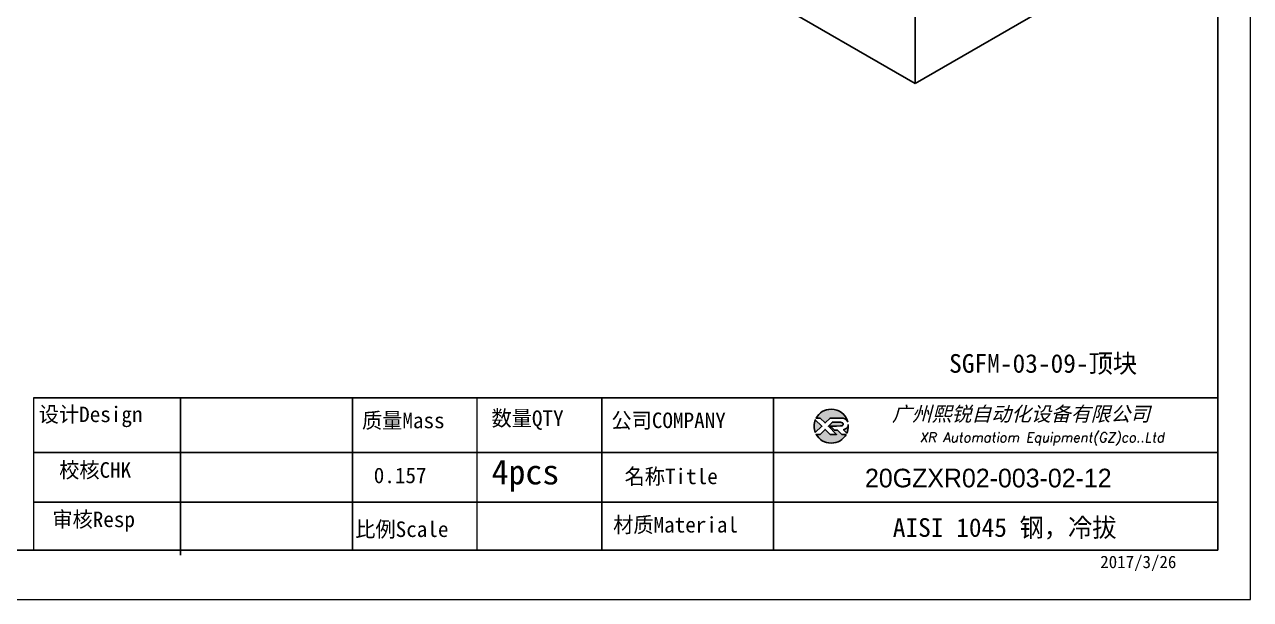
# Model space of a CAD drawing. Header units: millimetres. Extents: x -3862 to 6257, y -4684 to -2127.
# Drawn here: x 6097.2 to 6257.1, y -4683.6 to -4608.6 of the extents above; entities that cross this region are included whole.
import ezdxf
from ezdxf.enums import TextEntityAlignment as Align

# ---------------------------------------------------------------- set-up
doc = ezdxf.new("R2010")
doc.units = ezdxf.units.MM
for name, color, linetype in [('10', 16, 'Continuous'), ('11', 7, 'Continuous'), ('6', 7, 'Continuous'), ('DIM', 3, 'Continuous'), ('layer 1', 7, 'Continuous'), ('图\\M+19E79\\M+195B6\\M+18E9A', 7, 'Continuous')]:
    doc.layers.add(name, color=color, linetype=linetype)
doc.styles.add('STYLE1', font='')
doc.styles.add('标题\\M+18E9A', font='romand.shx', dxfattribs={"oblique": 10, "bigfont": 'bigfont.shx'})
doc.styles.get('STYLE1').set_extended_font_data('SimSun')

# ---------------------------------------------------------------- blocks, each defined once
blk = doc.blocks.new('*D404')
at = {"layer": '10', "color": 7, "linetype": 'Continuous', "lineweight": 13, "ltscale": 2, "insert": (140.65, 8.85), "char_height": 2.027, "attachment_point": 7}
blk.add_mtext('{审核Resp}', dxfattribs=at)
blk = doc.blocks.new('*D405')
at = {"layer": '10', "color": 7, "linetype": 'Continuous', "lineweight": 13, "ltscale": 2, "insert": (180.18, 7.92), "char_height": 2.027, "attachment_point": 7}
blk.add_mtext('{比例Scale}', dxfattribs=at)
blk = doc.blocks.new('*D406')
at = {"layer": '10', "color": 7, "linetype": 'Continuous', "lineweight": 13, "ltscale": 2, "insert": (181.06, 22.11), "char_height": 2.027, "attachment_point": 7}
blk.add_mtext('{质量Mass}', dxfattribs=at)
blk = doc.blocks.new('*D407')
at = {"layer": '10', "color": 7, "linetype": 'Continuous', "lineweight": 13, "ltscale": 2, "insert": (215.32, 14.81), "char_height": 2.027, "attachment_point": 7}
blk.add_mtext('{名称Title}', dxfattribs=at)
blk = doc.blocks.new('*D408')
at = {"layer": '10', "color": 7, "linetype": 'Continuous', "lineweight": 13, "ltscale": 2, "insert": (138.88, 22.46), "char_height": 2.027, "attachment_point": 7}
blk.add_mtext('{设计Design}', dxfattribs=at)
blk = doc.blocks.new('*D409')
at = {"layer": '10', "color": 7, "linetype": 'Continuous', "lineweight": 13, "ltscale": 2, "insert": (141.54, 15.64), "char_height": 2.027, "attachment_point": 7}
blk.add_mtext('{校核CHK}', dxfattribs=at)
blk = doc.blocks.new('*D416')
at = {"layer": '10', "color": 7, "linetype": 'Continuous', "lineweight": 13, "ltscale": 2, "insert": (182.59, 15.13), "char_height": 2.027, "attachment_point": 7}
blk.add_mtext('{0.157}', dxfattribs=at)
blk = doc.blocks.new('*D429')
at = {"layer": '10', "color": 7, "linetype": 'Continuous', "lineweight": 13, "ltscale": 2, "insert": (250.32, 7.81), "char_height": 2.4324, "attachment_point": 7}
blk.add_mtext('{AISI 1045 钢，冷拔}', dxfattribs=at)
blk = doc.blocks.new('*D430')
at = {"layer": '10', "color": 7, "linetype": 'Continuous', "lineweight": 13, "ltscale": 2, "insert": (277.39, 3.69), "char_height": 1.6216, "attachment_point": 7}
blk.add_mtext('{2017/3/26}', dxfattribs=at)
blk = doc.blocks.new('*D431')
at = {"layer": '10', "color": 16, "linetype": 'Continuous', "lineweight": 13, "ltscale": 2, "insert": (197.96, 22.11), "char_height": 2.027, "attachment_point": 7}
blk.add_mtext('{数量QTY}', dxfattribs=at)
blk = doc.blocks.new('*D432')
at = {"layer": '10', "color": 7, "linetype": 'Continuous', "lineweight": 13, "ltscale": 2, "insert": (197.62, 14.6), "char_height": 3.243, "attachment_point": 7}
blk.add_mtext('{4pcs}', dxfattribs=at)
blk = doc.blocks.new('*D438')
at = {"layer": '10', "color": 7, "linetype": 'Continuous', "lineweight": 13, "ltscale": 2, "insert": (213.61, 22.11), "char_height": 2.027, "attachment_point": 7}
blk.add_mtext('{公司COMPANY}', dxfattribs=at)
blk = doc.blocks.new('*D439')
at = {"layer": '10', "color": 7, "linetype": 'Continuous', "lineweight": 13, "ltscale": 2, "insert": (213.83, 8.51), "char_height": 2.027, "attachment_point": 7}
blk.add_mtext('{材质Material}', dxfattribs=at)
blk = doc.blocks.new('XR')
h = blk.add_hatch(color=256)
h.set_gradient(color1=(252, 128, 0), rotation=240, one_color=1, tint=1, name='INVCURVED')
edge = h.paths.add_edge_path()
edge.add_spline(control_points=[(-434.18, -5928.47), (-433.9, -5928.74), (-433.63, -5929.01), (-433.63, -5929.01), (-433.63, -5929.01), (-433.63, -5929.01), (-433.36, -5928.74), (-433.09, -5928.47)], knot_values=[0.5625, 0.5625, 0.5625, 0.5625, 0.625, 0.625, 0.625, 0.625, 0.6875, 0.6875, 0.6875, 0.6875], degree=3, periodic=0)
edge.add_spline(control_points=[(-433.09, -5928.47), (-432.82, -5928.2), (-432.54, -5927.93), (-432.54, -5927.93), (-432.54, -5927.93), (-432.54, -5927.93), (-432.04, -5927.93), (-431.53, -5927.93)], knot_values=[0.4375, 0.4375, 0.4375, 0.4375, 0.5, 0.5, 0.5, 0.5, 0.5625, 0.5625, 0.5625, 0.5625], degree=3, periodic=0)
edge.add_spline(control_points=[(-431.53, -5927.93), (-431.03, -5927.93), (-430.52, -5927.93), (-430.52, -5927.93), (-430.52, -5927.93), (-430, -5927.93), (-429.43, -5927.96), (-429.01, -5928.33)], knot_values=[0.25, 0.25, 0.25, 0.25, 0.3125, 0.3125, 0.3125, 0.3125, 0.4375, 0.4375, 0.4375, 0.4375], degree=3, periodic=0)
edge.add_spline(control_points=[(-429.01, -5928.33), (-428.88, -5928.44), (-428.78, -5928.59), (-428.71, -5928.75)], knot_values=[0.125, 0.125, 0.125, 0.125, 0.25, 0.25, 0.25, 0.25], degree=3, periodic=0)
edge.add_spline(control_points=[(-428.71, -5928.75), (-429.13, -5927.18), (-430.58, -5926.02), (-432.31, -5926.02)], knot_values=[0, 0, 0, 0, 0.125, 0.125, 0.125, 0.125], degree=3, periodic=0)
edge.add_spline(control_points=[(-432.31, -5926.02), (-433.72, -5926.02), (-434.94, -5926.79), (-435.58, -5927.93)], knot_values=[0.875, 0.875, 0.875, 0.875, 1, 1, 1, 1], degree=3, periodic=0)
edge.add_spline(control_points=[(-435.58, -5927.93), (-435.58, -5927.93), (-434.72, -5927.93), (-434.72, -5927.93), (-434.72, -5927.93), (-434.72, -5927.93), (-434.45, -5928.2), (-434.18, -5928.47)], knot_values=[0.6875, 0.6875, 0.6875, 0.6875, 0.8125, 0.8125, 0.8125, 0.8125, 0.875, 0.875, 0.875, 0.875], degree=3, periodic=0)
edge = h.paths.add_edge_path()
edge.add_spline(control_points=[(-434.79, -5929.26), (-435.04, -5929.02), (-435.34, -5928.72), (-435.54, -5928.53)], knot_values=[0.562504, 0.562504, 0.562504, 0.562504, 0.656252, 0.656252, 0.656252, 0.656252], degree=3, periodic=0)
edge.add_spline(control_points=[(-435.54, -5928.53), (-435.67, -5928.4), (-435.76, -5928.31), (-435.76, -5928.31), (-435.76, -5928.31), (-435.94, -5928.74), (-436.03, -5929.21), (-436.03, -5929.71)], knot_values=[0.25, 0.25, 0.25, 0.25, 0.312504, 0.312504, 0.312504, 0.312504, 0.562504, 0.562504, 0.562504, 0.562504], degree=3, periodic=0)
edge.add_spline(control_points=[(-436.03, -5929.71), (-436.03, -5930.2), (-435.94, -5930.67), (-435.76, -5931.1), (-435.76, -5931.1), (-435.4, -5930.75), (-435.05, -5930.4)], knot_values=[0.874998, 0.874998, 0.874998, 0.874998, 1.124998, 1.124998, 1.124998, 1.25, 1.25, 1.25, 1.25], degree=3, periodic=0)
edge.add_spline(control_points=[(-435.05, -5930.4), (-434.7, -5930.05), (-434.34, -5929.71), (-434.34, -5929.71), (-434.34, -5929.71), (-434.34, -5929.71), (-434.34, -5929.71), (-434.34, -5929.71)], knot_values=[0.749878, 0.749878, 0.749878, 0.749878, 0.874875, 0.874875, 0.874875, 0.874875, 0.874998, 0.874998, 0.874998, 0.874998], degree=3, periodic=0)
edge.add_spline(control_points=[(-434.34, -5929.71), (-434.34, -5929.71), (-434.34, -5929.71), (-434.34, -5929.71)], knot_values=[0.749634, 0.749634, 0.749634, 0.749634, 0.749817, 0.749817, 0.749817, 0.749817], degree=3, periodic=0)
edge.add_spline(control_points=[(-434.35, -5929.7), (-434.35, -5929.7), (-434.35, -5929.7), (-434.35, -5929.7)], knot_values=[0.738281, 0.738281, 0.738281, 0.738281, 0.742188, 0.742188, 0.742188, 0.742188], degree=3, periodic=0)
edge.add_spline(control_points=[(-434.35, -5929.7), (-434.36, -5929.69), (-434.37, -5929.68), (-434.38, -5929.67)], knot_values=[0.726563, 0.726563, 0.726563, 0.726563, 0.738281, 0.738281, 0.738281, 0.738281], degree=3, periodic=0)
edge.add_spline(control_points=[(-434.38, -5929.67), (-434.38, -5929.66), (-434.39, -5929.65), (-434.4, -5929.65)], knot_values=[0.718751, 0.718751, 0.718751, 0.718751, 0.726563, 0.726563, 0.726563, 0.726563], degree=3, periodic=0)
edge.add_spline(control_points=[(-434.4, -5929.65), (-434.42, -5929.63), (-434.45, -5929.6), (-434.47, -5929.58)], knot_values=[0.703126, 0.703126, 0.703126, 0.703126, 0.718751, 0.718751, 0.718751, 0.718751], degree=3, periodic=0)
edge.add_spline(control_points=[(-434.47, -5929.58), (-434.5, -5929.55), (-434.53, -5929.52), (-434.56, -5929.49)], knot_values=[0.687501, 0.687501, 0.687501, 0.687501, 0.703126, 0.703126, 0.703126, 0.703126], degree=3, periodic=0)
edge.add_spline(control_points=[(-434.56, -5929.49), (-434.63, -5929.42), (-434.71, -5929.35), (-434.79, -5929.26)], knot_values=[0.656252, 0.656252, 0.656252, 0.656252, 0.687501, 0.687501, 0.687501, 0.687501], degree=3, periodic=0)
h = blk.add_hatch(color=256)
h.set_gradient(color1=(3, 72, 255), color2=(0, 41, 153), one_color=1, tint=0.3, name='HEMISPHERICAL')
edge = h.paths.add_edge_path()
edge.add_spline(control_points=[(-432.54, -5929.67), (-432.26, -5929.95), (-431.94, -5930.23), (-431.66, -5930.51), (-431.66, -5930.51), (-431.66, -5930.51), (-431.66, -5930.51), (-431.66, -5930.51)], knot_values=[0.736842, 0.736842, 0.736842, 0.736842, 0.789474, 0.789474, 0.789474, 0.789474, 0.802633, 0.802633, 0.802633, 0.802633], degree=3, periodic=0)
edge.add_spline(control_points=[(-431.66, -5930.51), (-431.65, -5930.51), (-431.65, -5930.52), (-431.65, -5930.52)], knot_values=[0.802633, 0.802633, 0.802633, 0.802633, 0.815791, 0.815791, 0.815791, 0.815791], degree=3, periodic=0)
edge.add_spline(control_points=[(-431.65, -5930.52), (-431.64, -5930.53), (-431.64, -5930.53), (-431.64, -5930.53)], knot_values=[0.815791, 0.815791, 0.815791, 0.815791, 0.82237, 0.82237, 0.82237, 0.82237], degree=3, periodic=0)
edge.add_spline(control_points=[(-431.64, -5930.53), (-431.64, -5930.53), (-431.64, -5930.53), (-431.63, -5930.54)], knot_values=[0.82237, 0.82237, 0.82237, 0.82237, 0.828949, 0.828949, 0.828949, 0.828949], degree=3, periodic=0)
edge.add_spline(control_points=[(-431.63, -5930.54), (-431.63, -5930.54), (-431.63, -5930.54), (-431.63, -5930.54), (-431.63, -5930.54), (-431.63, -5930.54), (-431.59, -5930.54), (-431.52, -5930.54)], knot_values=[0.841901, 0.841901, 0.841901, 0.841901, 0.842105, 0.842105, 0.842105, 0.842105, 0.855264, 0.855264, 0.855264, 0.855264], degree=3, periodic=0)
edge.add_spline(control_points=[(-431.52, -5930.54), (-431.46, -5930.54), (-431.38, -5930.54), (-431.3, -5930.54)], knot_values=[0.855264, 0.855264, 0.855264, 0.855264, 0.868422, 0.868422, 0.868422, 0.868422], degree=3, periodic=0)
edge.add_spline(control_points=[(-431.3, -5930.54), (-431.26, -5930.54), (-431.22, -5930.54), (-431.18, -5930.54)], knot_values=[0.868422, 0.868422, 0.868422, 0.868422, 0.875, 0.875, 0.875, 0.875], degree=3, periodic=0)
edge.add_spline(control_points=[(-431.18, -5930.54), (-431.14, -5930.54), (-431.1, -5930.54), (-431.07, -5930.54)], knot_values=[0.875, 0.875, 0.875, 0.875, 0.881579, 0.881579, 0.881579, 0.881579], degree=3, periodic=0)
edge.add_spline(control_points=[(-431.07, -5930.54), (-431.05, -5930.54), (-431.04, -5930.54), (-431.03, -5930.54)], knot_values=[0.881579, 0.881579, 0.881579, 0.881579, 0.884869, 0.884869, 0.884869, 0.884869], degree=3, periodic=0)
edge.add_spline(control_points=[(-431.03, -5930.54), (-431.02, -5930.54), (-431, -5930.54), (-431, -5930.54)], knot_values=[0.884869, 0.884869, 0.884869, 0.884869, 0.888158, 0.888158, 0.888158, 0.888158], degree=3, periodic=0)
edge.add_spline(control_points=[(-431, -5930.54), (-430.99, -5930.54), (-430.99, -5930.54), (-430.98, -5930.54)], knot_values=[0.888158, 0.888158, 0.888158, 0.888158, 0.889803, 0.889803, 0.889803, 0.889803], degree=3, periodic=0)
edge.add_spline(control_points=[(-430.98, -5930.54), (-430.98, -5930.54), (-430.98, -5930.54), (-430.97, -5930.54)], knot_values=[0.889803, 0.889803, 0.889803, 0.889803, 0.891447, 0.891447, 0.891447, 0.891447], degree=3, periodic=0)
edge.add_spline(control_points=[(-430.97, -5930.54), (-430.97, -5930.54), (-430.97, -5930.54), (-430.97, -5930.54)], knot_values=[0.891447, 0.891447, 0.891447, 0.891447, 0.89227, 0.89227, 0.89227, 0.89227], degree=3, periodic=0)
edge.add_spline(control_points=[(-430.97, -5930.54), (-430.97, -5930.54), (-430.97, -5930.54), (-430.97, -5930.54)], knot_values=[0.89227, 0.89227, 0.89227, 0.89227, 0.893092, 0.893092, 0.893092, 0.893092], degree=3, periodic=0)
edge.add_spline(control_points=[(-430.97, -5930.54), (-430.97, -5930.54), (-430.97, -5930.54), (-430.97, -5930.54)], knot_values=[0.893092, 0.893092, 0.893092, 0.893092, 0.893503, 0.893503, 0.893503, 0.893503], degree=3, periodic=0)
edge.add_spline(control_points=[(-430.97, -5930.54), (-430.97, -5930.54), (-430.97, -5930.54), (-430.97, -5930.54)], knot_values=[0.893503, 0.893503, 0.893503, 0.893503, 0.893914, 0.893914, 0.893914, 0.893914], degree=3, periodic=0)
edge.add_spline(control_points=[(-430.97, -5930.54), (-430.97, -5930.54), (-430.97, -5930.54), (-430.97, -5930.54)], knot_values=[0.893914, 0.893914, 0.893914, 0.893914, 0.89412, 0.89412, 0.89412, 0.89412], degree=3, periodic=0)
edge.add_spline(control_points=[(-430.97, -5930.54), (-430.97, -5930.54), (-430.97, -5930.54), (-430.97, -5930.54)], knot_values=[0.89412, 0.89412, 0.89412, 0.89412, 0.894326, 0.894326, 0.894326, 0.894326], degree=3, periodic=0)
edge.add_spline(control_points=[(-430.97, -5930.54), (-430.97, -5930.54), (-430.97, -5930.54), (-430.97, -5930.54)], knot_values=[0.894428, 0.894428, 0.894428, 0.894428, 0.894531, 0.894531, 0.894531, 0.894531], degree=3, periodic=0)
edge.add_spline(control_points=[(-430.97, -5930.54), (-430.97, -5930.54), (-430.97, -5930.54), (-430.97, -5930.54)], knot_values=[0.894531, 0.894531, 0.894531, 0.894531, 0.894583, 0.894583, 0.894583, 0.894583], degree=3, periodic=0)
edge.add_spline(control_points=[(-430.97, -5930.54), (-430.97, -5930.54), (-430.97, -5930.54), (-430.97, -5930.54), (-430.97, -5930.54), (-430.97, -5930.54), (-430.73, -5930.78), (-430.49, -5931.01)], knot_values=[0.894685, 0.894685, 0.894685, 0.894685, 0.894737, 0.894737, 0.894737, 0.894737, 0.921052, 0.921052, 0.921052, 0.921052], degree=3, periodic=0)
edge.add_spline(control_points=[(-430.49, -5931.01), (-430.26, -5931.24), (-430.02, -5931.48), (-430.02, -5931.48)], knot_values=[0.921052, 0.921052, 0.921052, 0.921052, 0.947368, 0.947368, 0.947368, 0.947368], degree=3, periodic=0)
edge.add_spline(control_points=[(-430.02, -5931.48), (-430.02, -5931.48), (-430.02, -5931.48), (-430.02, -5931.48)], knot_values=[0.947522, 0.947522, 0.947522, 0.947522, 0.947573, 0.947573, 0.947573, 0.947573], degree=3, periodic=0)
edge.add_spline(control_points=[(-430.02, -5931.48), (-430.02, -5931.48), (-430.02, -5931.48), (-430.02, -5931.48)], knot_values=[0.947573, 0.947573, 0.947573, 0.947573, 0.947676, 0.947676, 0.947676, 0.947676], degree=3, periodic=0)
edge.add_spline(control_points=[(-430.02, -5931.48), (-430.02, -5931.48), (-430.02, -5931.48), (-430.02, -5931.48)], knot_values=[0.947676, 0.947676, 0.947676, 0.947676, 0.947779, 0.947779, 0.947779, 0.947779], degree=3, periodic=0)
edge.add_spline(control_points=[(-430.02, -5931.48), (-430.02, -5931.48), (-430.02, -5931.48), (-430.02, -5931.48)], knot_values=[0.947779, 0.947779, 0.947779, 0.947779, 0.947984, 0.947984, 0.947984, 0.947984], degree=3, periodic=0)
edge.add_spline(control_points=[(-430.02, -5931.48), (-430.02, -5931.48), (-430.02, -5931.48), (-430.02, -5931.48)], knot_values=[0.947984, 0.947984, 0.947984, 0.947984, 0.94819, 0.94819, 0.94819, 0.94819], degree=3, periodic=0)
edge.add_spline(control_points=[(-430.02, -5931.48), (-430.02, -5931.48), (-430.02, -5931.48), (-430.02, -5931.48)], knot_values=[0.94819, 0.94819, 0.94819, 0.94819, 0.948601, 0.948601, 0.948601, 0.948601], degree=3, periodic=0)
edge.add_spline(control_points=[(-430.02, -5931.48), (-430.02, -5931.48), (-430.02, -5931.48), (-430.02, -5931.48)], knot_values=[0.948601, 0.948601, 0.948601, 0.948601, 0.949012, 0.949012, 0.949012, 0.949012], degree=3, periodic=0)
edge.add_spline(control_points=[(-430.02, -5931.48), (-430.02, -5931.48), (-430.01, -5931.48), (-430.01, -5931.48)], knot_values=[0.949012, 0.949012, 0.949012, 0.949012, 0.949834, 0.949834, 0.949834, 0.949834], degree=3, periodic=0)
edge.add_spline(control_points=[(-430.01, -5931.48), (-430.01, -5931.48), (-430.01, -5931.48), (-430.01, -5931.48)], knot_values=[0.949834, 0.949834, 0.949834, 0.949834, 0.950657, 0.950657, 0.950657, 0.950657], degree=3, periodic=0)
edge.add_spline(control_points=[(-430.01, -5931.48), (-430.01, -5931.48), (-430, -5931.48), (-430, -5931.48)], knot_values=[0.950657, 0.950657, 0.950657, 0.950657, 0.952301, 0.952301, 0.952301, 0.952301], degree=3, periodic=0)
edge.add_spline(control_points=[(-430, -5931.48), (-429.99, -5931.48), (-429.98, -5931.48), (-429.98, -5931.48)], knot_values=[0.952301, 0.952301, 0.952301, 0.952301, 0.953946, 0.953946, 0.953946, 0.953946], degree=3, periodic=0)
edge.add_spline(control_points=[(-429.98, -5931.48), (-429.96, -5931.48), (-429.95, -5931.48), (-429.93, -5931.48)], knot_values=[0.953946, 0.953946, 0.953946, 0.953946, 0.957236, 0.957236, 0.957236, 0.957236], degree=3, periodic=0)
edge.add_spline(control_points=[(-429.93, -5931.48), (-429.91, -5931.48), (-429.89, -5931.48), (-429.87, -5931.48)], knot_values=[0.957236, 0.957236, 0.957236, 0.957236, 0.960525, 0.960525, 0.960525, 0.960525], degree=3, periodic=0)
edge.add_spline(control_points=[(-429.87, -5931.48), (-429.82, -5931.48), (-429.77, -5931.48), (-429.71, -5931.48)], knot_values=[0.960525, 0.960525, 0.960525, 0.960525, 0.967104, 0.967104, 0.967104, 0.967104], degree=3, periodic=0)
edge.add_spline(control_points=[(-429.71, -5931.48), (-429.65, -5931.48), (-429.59, -5931.48), (-429.53, -5931.48)], knot_values=[0.967104, 0.967104, 0.967104, 0.967104, 0.973683, 0.973683, 0.973683, 0.973683], degree=3, periodic=0)
edge.add_spline(control_points=[(-429.53, -5931.48), (-429.41, -5931.48), (-429.29, -5931.48), (-429.19, -5931.48)], knot_values=[0.973683, 0.973683, 0.973683, 0.973683, 0.98684, 0.98684, 0.98684, 0.98684], degree=3, periodic=0)
edge.add_spline(control_points=[(-429.19, -5931.48), (-429.1, -5931.48), (-429.04, -5931.48), (-429.04, -5931.48), (-429.67, -5932.62), (-430.9, -5933.39), (-432.31, -5933.39)], knot_values=[0.98684, 0.98684, 0.98684, 0.98684, 1, 1, 1, 1.052632, 1.052632, 1.052632, 1.052632], degree=3, periodic=0)
edge.add_spline(control_points=[(-432.31, -5933.39), (-433.72, -5933.39), (-434.94, -5932.62), (-435.58, -5931.48), (-435.58, -5931.48), (-435.58, -5931.48), (-435.36, -5931.48), (-435.15, -5931.48)], knot_values=[0.052632, 0.052632, 0.052632, 0.052632, 0.105263, 0.105263, 0.105263, 0.105263, 0.131579, 0.131579, 0.131579, 0.131579], degree=3, periodic=0)
edge.add_spline(control_points=[(-435.15, -5931.48), (-434.93, -5931.48), (-434.72, -5931.48), (-434.72, -5931.48), (-434.72, -5931.48), (-434.72, -5931.48), (-434.45, -5931.21), (-434.18, -5930.94)], knot_values=[0.131579, 0.131579, 0.131579, 0.131579, 0.157895, 0.157895, 0.157895, 0.157895, 0.184211, 0.184211, 0.184211, 0.184211], degree=3, periodic=0)
edge.add_spline(control_points=[(-434.18, -5930.94), (-433.9, -5930.67), (-433.63, -5930.4), (-433.63, -5930.4), (-433.63, -5930.4), (-433.63, -5930.4), (-433.36, -5930.67), (-433.09, -5930.94)], knot_values=[0.184211, 0.184211, 0.184211, 0.184211, 0.210526, 0.210526, 0.210526, 0.210526, 0.236842, 0.236842, 0.236842, 0.236842], degree=3, periodic=0)
edge.add_spline(control_points=[(-433.09, -5930.94), (-432.82, -5931.21), (-432.54, -5931.48), (-432.54, -5931.48), (-432.54, -5931.48), (-432.54, -5931.48), (-432.19, -5931.48), (-431.83, -5931.48)], knot_values=[0.236842, 0.236842, 0.236842, 0.236842, 0.263158, 0.263158, 0.263158, 0.263158, 0.289474, 0.289474, 0.289474, 0.289474], degree=3, periodic=0)
edge.add_spline(control_points=[(-431.83, -5931.48), (-431.48, -5931.48), (-431.12, -5931.48), (-431.12, -5931.48), (-431.12, -5931.48), (-431.12, -5931.48), (-431.57, -5931.03), (-432.02, -5930.59)], knot_values=[0.289474, 0.289474, 0.289474, 0.289474, 0.315789, 0.315789, 0.315789, 0.315789, 0.342105, 0.342105, 0.342105, 0.342105], degree=3, periodic=0)
edge.add_spline(control_points=[(-432.02, -5930.59), (-432.47, -5930.15), (-432.92, -5929.71), (-432.92, -5929.71), (-432.92, -5929.71), (-432.92, -5929.71), (-432.71, -5929.5), (-432.5, -5929.29)], knot_values=[0.342105, 0.342105, 0.342105, 0.342105, 0.368421, 0.368421, 0.368421, 0.368421, 0.394737, 0.394737, 0.394737, 0.394737], degree=3, periodic=0)
edge.add_spline(control_points=[(-432.5, -5929.29), (-432.3, -5929.09), (-432.09, -5928.88), (-432.09, -5928.88)], knot_values=[0.394737, 0.394737, 0.394737, 0.394737, 0.421053, 0.421053, 0.421053, 0.421053], degree=3, periodic=0)
edge.add_spline(control_points=[(-432.09, -5928.88), (-432.09, -5928.88), (-432.06, -5928.86), (-432.06, -5928.86)], knot_values=[0.421053, 0.421053, 0.421053, 0.421053, 0.473684, 0.473684, 0.473684, 0.473684], degree=3, periodic=0)
edge.add_spline(control_points=[(-432.06, -5928.86), (-432.06, -5928.86), (-432.06, -5928.86), (-432.06, -5928.86), (-432.06, -5928.86), (-432.06, -5928.86), (-430.4, -5928.86), (-430.26, -5928.86)], knot_values=[0.473684, 0.473684, 0.473684, 0.473684, 0.473684, 0.473684, 0.473684, 0.473684, 0.526316, 0.526316, 0.526316, 0.526316], degree=3, periodic=0)
edge.add_spline(control_points=[(-430.26, -5928.86), (-429.54, -5928.86), (-429.62, -5929.4), (-429.83, -5929.55)], knot_values=[0.526316, 0.526316, 0.526316, 0.526316, 0.578947, 0.578947, 0.578947, 0.578947], degree=3, periodic=0)
edge.add_spline(control_points=[(-429.83, -5929.55), (-429.94, -5929.62), (-430.08, -5929.65), (-430.26, -5929.65), (-430.26, -5929.65), (-430.26, -5929.65), (-430.48, -5929.65), (-430.71, -5929.66)], knot_values=[0.578947, 0.578947, 0.578947, 0.578947, 0.631579, 0.631579, 0.631579, 0.631579, 0.657895, 0.657895, 0.657895, 0.657895], degree=3, periodic=0)
edge.add_spline(control_points=[(-430.71, -5929.66), (-430.93, -5929.66), (-431.15, -5929.67), (-431.15, -5929.67), (-431.15, -5929.67), (-431.15, -5929.67), (-432.54, -5929.67), (-432.54, -5929.67)], knot_values=[0.657895, 0.657895, 0.657895, 0.657895, 0.684211, 0.684211, 0.684211, 0.684211, 0.736842, 0.736842, 0.736842, 0.736842], degree=3, periodic=0)
edge = h.paths.add_edge_path()
edge.add_spline(control_points=[(-428.6, -5929.32), (-428.61, -5929.67), (-428.76, -5930), (-429.06, -5930.22)], knot_values=[0.8, 0.8, 0.8, 0.8, 1, 1, 1, 1], degree=3, periodic=0)
edge.add_spline(control_points=[(-429.06, -5930.22), (-429.22, -5930.34), (-429.41, -5930.43), (-429.61, -5930.48)], knot_values=[0.6, 0.6, 0.6, 0.6, 0.8, 0.8, 0.8, 0.8], degree=3, periodic=0)
edge.add_spline(control_points=[(-429.61, -5930.48), (-429.61, -5930.48), (-428.9, -5931.19), (-428.9, -5931.19), (-428.9, -5931.19), (-428.69, -5930.73), (-428.58, -5930.23), (-428.58, -5929.71)], knot_values=[0.2, 0.2, 0.2, 0.2, 0.4, 0.4, 0.4, 0.4, 0.6, 0.6, 0.6, 0.6], degree=3, periodic=0)
edge.add_spline(control_points=[(-428.58, -5929.71), (-428.58, -5929.58), (-428.59, -5929.45), (-428.6, -5929.32)], knot_values=[0, 0, 0, 0, 0.2, 0.2, 0.2, 0.2], degree=3, periodic=0)
at = {"layer": 'layer 1', "color": 30}
for points, knots in [([(-432.31, -5926.02), (-430.58, -5926.02), (-429.13, -5927.18), (-428.71, -5928.75), (-428.71, -5928.75), (-428.78, -5928.59), (-428.88, -5928.44), (-429.01, -5928.33), (-429.01, -5928.33), (-429.43, -5927.96), (-430, -5927.93), (-430.52, -5927.93), (-430.52, -5927.93), (-430.52, -5927.93), (-432.54, -5927.93), (-432.54, -5927.93), (-432.54, -5927.93), (-432.54, -5927.93), (-433.63, -5929.01), (-433.63, -5929.01), (-433.63, -5929.01), (-433.63, -5929.01), (-434.72, -5927.93), (-434.72, -5927.93), (-434.72, -5927.93), (-434.72, -5927.93), (-435.58, -5927.93), (-435.58, -5927.93), (-435.58, -5927.93), (-434.94, -5926.79), (-433.72, -5926.02), (-432.31, -5926.02)], [0, 0, 0, 0, 0.125, 0.125, 0.125, 0.125, 0.25, 0.25, 0.25, 0.25, 0.375, 0.375, 0.375, 0.375, 0.5, 0.5, 0.5, 0.5, 0.625, 0.625, 0.625, 0.625, 0.75, 0.75, 0.75, 0.75, 0.875, 0.875, 0.875, 0.875, 1, 1, 1, 1]), ([(-435.76, -5931.1), (-435.94, -5930.67), (-436.03, -5930.2), (-436.03, -5929.71), (-436.03, -5929.71), (-436.03, -5929.21), (-435.94, -5928.74), (-435.76, -5928.31), (-435.76, -5928.31), (-435.76, -5928.31), (-434.34, -5929.71), (-434.34, -5929.71), (-434.34, -5929.71), (-434.34, -5929.71), (-435.76, -5931.1), (-435.76, -5931.1)], [0, 0, 0, 0, 0.25, 0.25, 0.25, 0.25, 0.5, 0.5, 0.5, 0.5, 0.75, 0.75, 0.75, 0.75, 1, 1, 1, 1])]:
    blk.add_open_spline(points, degree=3, knots=knots, dxfattribs=at)
at = {"layer": 'layer 1', "color": 154}
for points, knots in [([(-429.04, -5931.48), (-429.67, -5932.62), (-430.9, -5933.39), (-432.31, -5933.39), (-432.31, -5933.39), (-433.72, -5933.39), (-434.94, -5932.62), (-435.58, -5931.48), (-435.58, -5931.48), (-435.58, -5931.48), (-434.72, -5931.48), (-434.72, -5931.48), (-434.72, -5931.48), (-434.72, -5931.48), (-433.63, -5930.4), (-433.63, -5930.4), (-433.63, -5930.4), (-433.63, -5930.4), (-432.54, -5931.48), (-432.54, -5931.48), (-432.54, -5931.48), (-432.54, -5931.48), (-431.12, -5931.48), (-431.12, -5931.48), (-431.12, -5931.48), (-431.12, -5931.48), (-432.92, -5929.71), (-432.92, -5929.71), (-432.92, -5929.71), (-432.92, -5929.71), (-432.09, -5928.88), (-432.09, -5928.88), (-432.09, -5928.88), (-432.09, -5928.88), (-432.06, -5928.86), (-432.06, -5928.86), (-432.06, -5928.86), (-432.06, -5928.86), (-430.4, -5928.86), (-430.26, -5928.86), (-430.26, -5928.86), (-429.54, -5928.86), (-429.62, -5929.4), (-429.83, -5929.55), (-429.83, -5929.55), (-429.94, -5929.62), (-430.08, -5929.65), (-430.26, -5929.65), (-430.26, -5929.65), (-430.26, -5929.65), (-431.15, -5929.67), (-431.15, -5929.67), (-431.15, -5929.67), (-431.15, -5929.67), (-432.54, -5929.67), (-432.54, -5929.67), (-432.54, -5929.67), (-432.26, -5929.95), (-431.94, -5930.23), (-431.66, -5930.51), (-431.66, -5930.51), (-431.66, -5930.51), (-431.63, -5930.54), (-431.63, -5930.54), (-431.63, -5930.54), (-431.63, -5930.54), (-430.97, -5930.54), (-430.97, -5930.54), (-430.97, -5930.54), (-430.97, -5930.54), (-430.02, -5931.48), (-430.02, -5931.48), (-430.02, -5931.48), (-430.02, -5931.48), (-429.04, -5931.48), (-429.04, -5931.48)], [0, 0, 0, 0, 0.052632, 0.052632, 0.052632, 0.052632, 0.105263, 0.105263, 0.105263, 0.105263, 0.157895, 0.157895, 0.157895, 0.157895, 0.210526, 0.210526, 0.210526, 0.210526, 0.263158, 0.263158, 0.263158, 0.263158, 0.315789, 0.315789, 0.315789, 0.315789, 0.368421, 0.368421, 0.368421, 0.368421, 0.421053, 0.421053, 0.421053, 0.421053, 0.473684, 0.473684, 0.473684, 0.473684, 0.526316, 0.526316, 0.526316, 0.526316, 0.578947, 0.578947, 0.578947, 0.578947, 0.631579, 0.631579, 0.631579, 0.631579, 0.684211, 0.684211, 0.684211, 0.684211, 0.736842, 0.736842, 0.736842, 0.736842, 0.789474, 0.789474, 0.789474, 0.789474, 0.842105, 0.842105, 0.842105, 0.842105, 0.894737, 0.894737, 0.894737, 0.894737, 0.947368, 0.947368, 0.947368, 0.947368, 1, 1, 1, 1]), ([(-428.6, -5929.32), (-428.59, -5929.45), (-428.58, -5929.58), (-428.58, -5929.71), (-428.58, -5929.71), (-428.58, -5930.23), (-428.69, -5930.73), (-428.9, -5931.19), (-428.9, -5931.19), (-428.9, -5931.19), (-429.61, -5930.48), (-429.61, -5930.48), (-429.61, -5930.48), (-429.41, -5930.43), (-429.22, -5930.34), (-429.06, -5930.22), (-429.06, -5930.22), (-428.76, -5930), (-428.61, -5929.67), (-428.6, -5929.32)], [0, 0, 0, 0, 0.2, 0.2, 0.2, 0.2, 0.4, 0.4, 0.4, 0.4, 0.6, 0.6, 0.6, 0.6, 0.8, 0.8, 0.8, 0.8, 1, 1, 1, 1])]:
    blk.add_open_spline(points, degree=3, knots=knots, dxfattribs=at)
blk = doc.blocks.new('XR-0001')
at = {"layer": 'DIM', "xscale": 1.199999999999818, "yscale": 1.199999999999818, "zscale": 1.199999999999818}
blk.add_blockref('XR', (486.26, 7108.21), dxfattribs=at)
at = {"layer": '图\\M+19E79\\M+195B6\\M+18E9A', "color": 7, "lineweight": -3, "style": 'STYLE1', "oblique": 15}
blk.add_text('广州熙锐自动化设备有限公司 ', height=3.8, dxfattribs=at).set_placement((-16.65, -6.14))
at = {"layer": '图\\M+19E79\\M+195B6\\M+18E9A', "color": 7, "style": '标题\\M+18E9A', "oblique": 10}
blk.add_text('XR Automatiom Equipment(GZ)co..Ltd', height=2.5, dxfattribs=at).set_placement((22.45, -10.53), align=Align.MIDDLE)
blk = doc.blocks.new('*D428')
at = {"layer": '10', "color": 7, "linetype": 'Continuous', "lineweight": 13, "ltscale": 2, "insert": (246.69, 14.58), "char_height": 2.4324, "attachment_point": 7}
blk.add_mtext('{SGFM-03-09-顶块}', dxfattribs=at)

msp = doc.modelspace()

# ---------------------------------------------------------------- linework, layer by layer
at = {"layer": '11', "color": 7, "linetype": 'Continuous', "lineweight": 25, "ltscale": 2}
for p, q in [((6213.382, -4568.155), (6213.382, -4616.331)), ((6213.382, -4616.331), (6240.959, -4600.411)), ((6192.168, -4604.084), (6213.382, -4616.331))]:
    msp.add_line(p, q, dxfattribs=at)
at = {"layer": '6', "color": 7, "linetype": 'Continuous', "lineweight": 18, "ltscale": 2}
for p, q in [((6257.134, -4683.605), (6257.134, -4473.605)), ((6098.332, -4657.29), (6098.334, -4677.174)), ((6156.176, -4657.29), (6156.176, -4677.174)), ((5960.134, -4683.605), (6257.134, -4683.605))]:
    msp.add_line(p, q, dxfattribs=at)
at = {"layer": '6', "color": 7, "linetype": 'Continuous', "lineweight": 25, "ltscale": 2}
for p, q in [((6252.867, -4677.174), (6252.867, -4478.174)), ((6098.332, -4657.29), (6252.867, -4657.29)), ((6117.496, -4657.29), (6117.512, -4677.846)), ((6139.968, -4657.29), (6139.968, -4677.174)), ((6172.493, -4657.29), (6172.493, -4677.174)), ((6194.896, -4657.29), (6194.896, -4677.174)), ((6098.333, -4664.438), (6252.867, -4664.438)), ((6098.333, -4670.91), (6252.867, -4670.91)), ((5985.867, -4677.174), (6252.867, -4677.174)), ((6098.334, -4677.174), (6252.867, -4677.174))]:
    msp.add_line(p, q, dxfattribs=at)

# ---------------------------------------------------------------- block references
at = {"xscale": 0.5, "yscale": 0.5, "zscale": 0.5}
msp.add_blockref('XR-0001', (6218.677, -4657.29), dxfattribs=at)
at = {"layer": '10', "color": 7}
for name, p in [('*D428', (5971.121, -4668.893)), ('*D408', (5960.141, -4683.604)), ('*D406', (5960.141, -4683.604)), ('*D438', (5960.141, -4683.604)), ('*D409', (5960.141, -4683.604)), ('*D432', (5960.491, -4684.13)), ('*D407', (5960.141, -4683.604)), ('*D416', (5960.141, -4683.604)), ('*D404', (5960.141, -4683.604)), ('*D439', (5960.141, -4683.604)), ('*D429', (5960.141, -4683.604)), ('*D405', (5960.141, -4683.604)), ('*D430', (5960.141, -4683.604))]:
    msp.add_blockref(name, p, dxfattribs=at)
at = {"layer": '10', "color": 16}
msp.add_blockref('*D431', (5960.141, -4683.604), dxfattribs=at)

# ---------------------------------------------------------------- texts
at = {"layer": '10', "color": 7, "linetype": 'Continuous', "lineweight": 13, "ltscale": 2, "insert": (6206.831, -4669.023), "char_height": 2.43243, "attachment_point": 7}
msp.add_mtext('{\\fￋￎￌ￥|b0|i0|c134|p2;20GZXR02-003-02-12}', dxfattribs=at)

doc.saveas('drawing.dxf')
